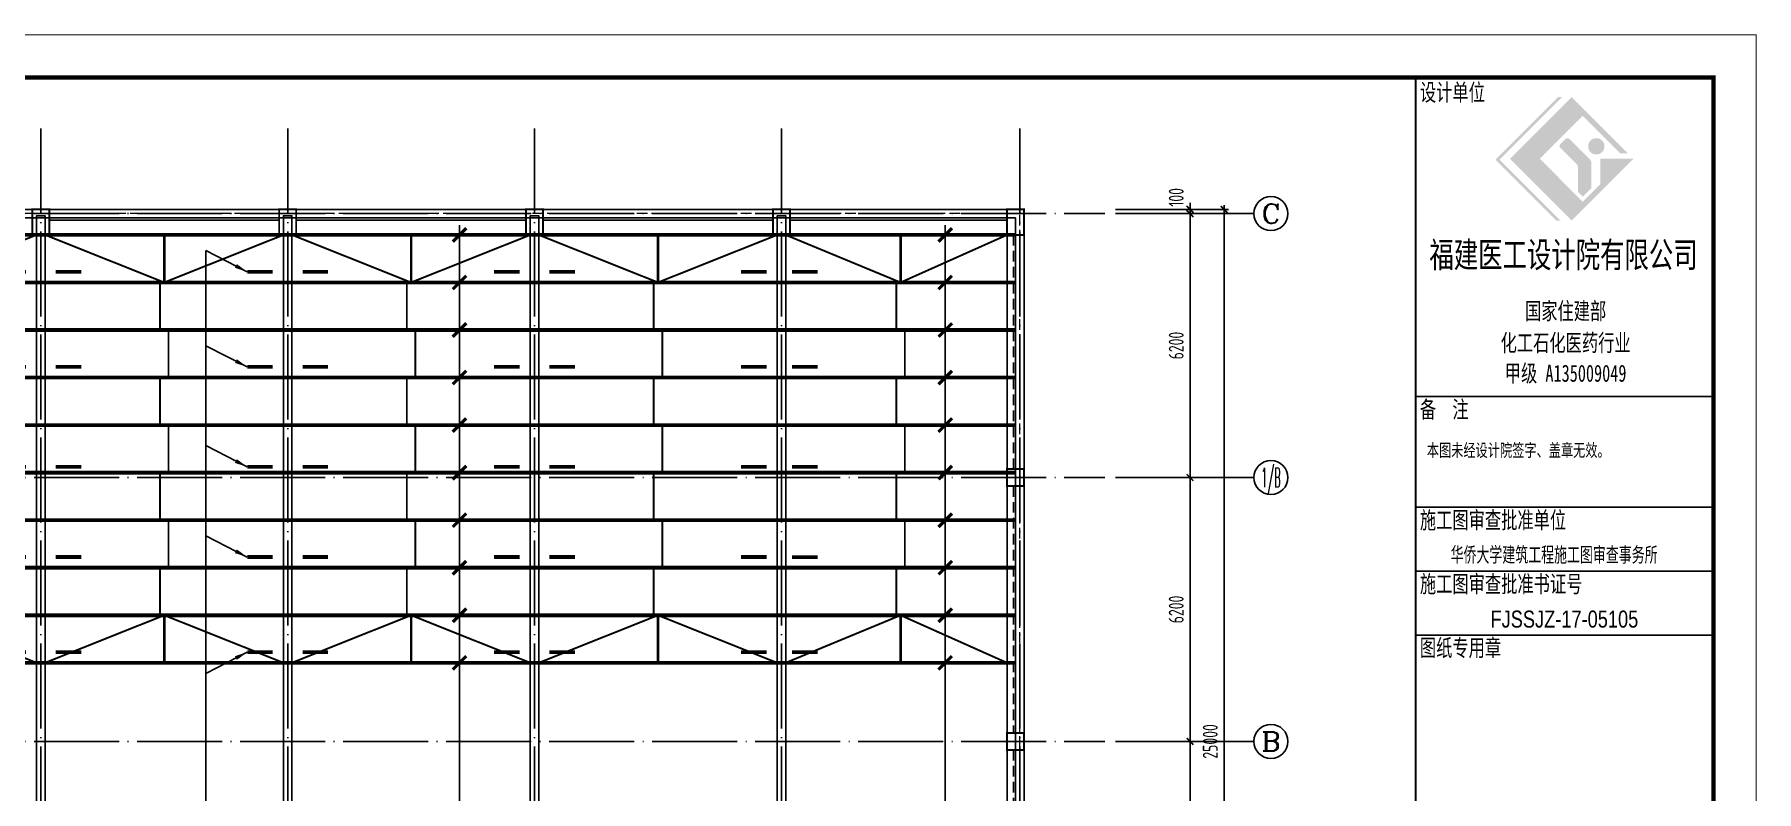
# Model space of a CAD drawing. Extents: x 287065 to 1473467, y 284802 to 344222.
# Drawn here: x 1210097 to 1250557, y 309034 to 326822 of the extents above; entities that cross this region are included whole.
import ezdxf
from ezdxf.enums import TextEntityAlignment as Align

# ---------------------------------------------------------------- set-up
doc = ezdxf.new("R2010")
doc.units = 0
doc.header["$LTSCALE"] = 1000
for name, pattern in [('3', [3.75, 2.5, -1.25]), ('DASH', [0.35, 0.25, -0.1]), ('DOTE', [2.42, 2, -0.2, 0.02, -0.2])]:
    doc.linetypes.add(name, pattern=pattern)
doc.layers.get('0').update_dxf_attribs({"linetype": 'CONTINUOUS'})
doc.layers.get('DEFPOINTS').update_dxf_attribs({"linetype": 'CONTINUOUS'})
for name, color, linetype in [('AXIS', 8, 'DOTE'), ('AXIS_DIM', 3, 'CONTINUOUS'), ('AXIS_TEXT', 3, 'CONTINUOUS'), ('BEAM_CON', 4, 'CONTINUOUS'), ('CG', 51, 'CONTINUOUS'), ('COLU', 7, 'CONTINUOUS'), ('FRAME', 3, 'CONTINUOUS'), ('roof', 30, 'CONTINUOUS'), ('S_BEAMDASH', 134, '3'), ('TEXT', 7, 'CONTINUOUS'), ('THIN', 7, 'CONTINUOUS'), ('TK', 211, 'CONTINUOUS'), ('XLT', 6, 'CONTINUOUS'), ('YC', 2, 'CONTINUOUS'), ('ZLT', 216, 'CONTINUOUS'), ('审图中心证书', 7, 'CONTINUOUS'), ('檩条', 7, 'CONTINUOUS')]:
    doc.layers.add(name, color=color, linetype=linetype)
doc.styles.add('_HZTXT', font='tq__rshz.shx', dxfattribs={"width": 0.8, "bigfont": 'tq__hzdc.shx'})
doc.styles.add('_TCH_AXIS', font='COMPLEX', dxfattribs={"bigfont": 'GBCBIG'})
doc.styles.add('COMPLEX', font='COMPLEX')
doc.styles.add('FRAME', font='simhei.ttf', dxfattribs={"width": 0.7})
doc.styles.add('TSSD_Dimension', font='tssdeng.shx', dxfattribs={"width": 0.7, "bigfont": 'hztxt.shx'})
doc.styles.add('黑体', font='simhei.ttf', dxfattribs={"width": 0.7})
doc.dimstyles.new('TSSD_100_100', dxfattribs={"dimtxt": 350, "dimasz": 150, "dimexe": 100, "dimexo": 250, "dimgap": 150, "dimtad": 1, "dimdec": 0, "dimzin": 0, "dimdsep": 46, "dimtxsty": 'TSSD_Dimension', "dimblk": 'ARCHTICK', "dimcen": 0, "dimdle": 100, "dimclrd": 3, "dimclre": 3, "dimclrt": 7, "dimadec": 0, "dimazin": 0, "dimtfac": 1, "dimtdec": 0, "dimtix": 1, "dimtmove": 2, "dimatfit": 3, "dimfxl": 100, "dimtolj": 1, "dimtzin": 0, "dimarcsym": 0})

# ---------------------------------------------------------------- blocks, each defined once
blk = doc.blocks.new('_ARCHTICK')
at = {"color": 0}
blk.add_lwpolyline([(-0.53, -0.53, 0.25, 0.25, 0), (0.53, 0.53, 0.5, 0.5, 0)], format="xyseb", dxfattribs=at)
blk = doc.blocks.new('*D579')
at = {"layer": 'AXIS_DIM', "color": 3, "lineweight": -2}
for p, q in [((1235497, 310212), (1237347, 310212)), ((1237247, 303512), (1237247, 310312)), ((1235497, 303612), (1237347, 303612))]:
    blk.add_line(p, q, dxfattribs=at)
at = {"layer": 'DEFPOINTS', "color": 0}
for p in [(1235247, 310212), (1237247, 310212), (1235247, 303612)]:
    blk.add_point(p, dxfattribs=at)
at = {"layer": 'AXIS_DIM', "color": 3, "lineweight": -2, "xscale": 150, "yscale": 150, "zscale": 150}
for p, rotation in [((1237247, 310212), 90), ((1237247, 303612), 270)]:
    blk.add_blockref('_ARCHTICK', p, dxfattribs=dict(at, rotation=rotation))
at = {"layer": 'AXIS_DIM', "color": 7, "insert": (1236922, 306912), "char_height": 350, "attachment_point": 5, "rotation": 90, "style": 'TSSD_Dimension'}
blk.add_mtext('\\A1;6600', dxfattribs=at)
blk = doc.blocks.new('*D580')
at = {"layer": 'AXIS_DIM', "color": 3, "lineweight": -2}
for p, q in [((1235497, 316412), (1237347, 316412)), ((1237247, 310112), (1237247, 316512)), ((1235497, 310212), (1237347, 310212))]:
    blk.add_line(p, q, dxfattribs=at)
at = {"layer": 'DEFPOINTS', "color": 0}
for p in [(1235247, 316412), (1237247, 316412), (1235247, 310212)]:
    blk.add_point(p, dxfattribs=at)
at = {"layer": 'AXIS_DIM', "color": 3, "lineweight": -2, "xscale": 150, "yscale": 150, "zscale": 150}
for p, rotation in [((1237247, 316412), 90), ((1237247, 310212), 270)]:
    blk.add_blockref('_ARCHTICK', p, dxfattribs=dict(at, rotation=rotation))
at = {"layer": 'AXIS_DIM', "color": 7, "insert": (1236922, 313312), "char_height": 350, "attachment_point": 5, "rotation": 90, "style": 'TSSD_Dimension'}
blk.add_mtext('\\A1;6200', dxfattribs=at)
blk = doc.blocks.new('*D581')
at = {"layer": 'AXIS_DIM', "color": 3, "lineweight": -2}
for p, q in [((1235497, 322612), (1237347, 322612)), ((1237247, 316312), (1237247, 322712)), ((1235497, 316412), (1237347, 316412))]:
    blk.add_line(p, q, dxfattribs=at)
at = {"layer": 'DEFPOINTS', "color": 0}
for p in [(1235247, 322612), (1237247, 322612), (1235247, 316412)]:
    blk.add_point(p, dxfattribs=at)
at = {"layer": 'AXIS_DIM', "color": 3, "lineweight": -2, "xscale": 150, "yscale": 150, "zscale": 150}
for p, rotation in [((1237247, 322612), 90), ((1237247, 316412), 270)]:
    blk.add_blockref('_ARCHTICK', p, dxfattribs=dict(at, rotation=rotation))
at = {"layer": 'AXIS_DIM', "color": 7, "insert": (1236922, 319512), "char_height": 350, "attachment_point": 5, "rotation": 90, "style": 'TSSD_Dimension'}
blk.add_mtext('\\A1;6200', dxfattribs=at)
blk = doc.blocks.new('*D582')
at = {"layer": 'AXIS_DIM', "color": 3, "lineweight": -2}
for p, q in [((1235497, 322712), (1237347, 322712)), ((1235497, 322612), (1237347, 322612)), ((1237247, 322712), (1237247, 322862)), ((1237247, 322612), (1237247, 322712)), ((1237247, 322612), (1237247, 322462))]:
    blk.add_line(p, q, dxfattribs=at)
at = {"layer": 'DEFPOINTS', "color": 0}
for p in [(1235247, 322712), (1235247, 322612), (1237247, 322712)]:
    blk.add_point(p, dxfattribs=at)
at = {"layer": 'AXIS_DIM', "color": 3, "lineweight": -2, "xscale": 150, "yscale": 150, "zscale": 150}
for p, rotation in [((1237247, 322712), 270), ((1237247, 322612), 90)]:
    blk.add_blockref('_ARCHTICK', p, dxfattribs=dict(at, rotation=rotation))
at = {"layer": 'AXIS_DIM', "color": 7, "insert": (1236922, 322994), "char_height": 350, "attachment_point": 5, "rotation": 90, "style": 'TSSD_Dimension'}
blk.add_mtext('\\A1;100', dxfattribs=at)
blk = doc.blocks.new('*D583')
at = {"layer": 'AXIS_DIM', "color": 3, "lineweight": -2}
for p, q in [((1235497, 322712), (1238147, 322712)), ((1238047, 297612), (1238047, 322812)), ((1235497, 297712), (1238147, 297712))]:
    blk.add_line(p, q, dxfattribs=at)
at = {"layer": 'DEFPOINTS', "color": 0}
for p in [(1235247, 322712), (1238047, 322712), (1235247, 297712)]:
    blk.add_point(p, dxfattribs=at)
at = {"layer": 'AXIS_DIM', "color": 3, "lineweight": -2, "xscale": 150, "yscale": 150, "zscale": 150}
for p, rotation in [((1238047, 322712), 90), ((1238047, 297712), 270)]:
    blk.add_blockref('_ARCHTICK', p, dxfattribs=dict(at, rotation=rotation))
at = {"layer": 'AXIS_DIM', "color": 7, "insert": (1237722, 310212), "char_height": 350, "attachment_point": 5, "rotation": 90, "style": 'TSSD_Dimension'}
blk.add_mtext('\\A1;25000', dxfattribs=at)
blk = doc.blocks.new('_AXISO')
blk.add_circle((0, 0), 0.5)
at = {"layer": 'AXIS_TEXT', "style": 'COMPLEX', "width": 1.041667}
blk.add_attdef('A', text='', height=0.56, dxfattribs=at).set_placement((-0.25, -0.28), (0.25, -0.28), align=Align.FIT)
blk = doc.blocks.new('TK-A2+(891X420)')
at = {"layer": 'FRAME'}
h = blk.add_hatch(color=256, dxfattribs=at)
h.paths.add_polyline_path([(710555, 389693), (711563, 390702), (712445, 389821), (712625, 389821), (711302, 391143), (709852, 389693), (711302, 388243), (712752, 389693), (711976, 389693), (711976, 389097), (711563, 388684)], flags=0)
edge = h.paths.add_edge_path(flags=0)
edge.add_arc((711381, 389505), 69.1, 0, 45, ccw=False)
edge.add_line((711450, 389505), (711450, 388922))
edge.add_line((711450, 388922), (711567, 388805))
edge.add_line((711567, 388805), (711765, 389004))
edge.add_line((711765, 389004), (711765, 389615))
edge.add_arc((711696, 389615), 69.1, 360, 405)
edge.add_line((711745, 389663), (711251, 390157))
edge.add_arc((711203, 390108), 69.1, 45, 135)
edge.add_line((711154, 390157), (711039, 390042))
edge.add_arc((711088, 389993), 69.1, 135, 225)
edge.add_line((711039, 389945), (711430, 389554))
edge = h.paths.add_edge_path(flags=0)
edge.add_arc((711882, 389986), 192, 0, 180)
edge.add_arc((711882, 389986), 192, 180, 360)
h.paths.add_polyline_path([(710943, 388243), (711041, 388243), (709609, 389675), (711078, 391143), (710981, 391143), (709512, 389675)], flags=0)
for p, q in [((714637, 384105), (707637, 384105)), ((714637, 381505), (707637, 381505)), ((714637, 380005), (707637, 380005)), ((714637, 378505), (707637, 378505))]:
    blk.add_line(p, q, dxfattribs=at)
for points in [[(626537, 392605, 20, 20, 0), (626537, 350605, 20, 20, 0), (715637, 350605, 20, 20, 0), (715637, 392605, 20, 20, 0)], [(629037, 391605, 100, 100, 0), (629037, 351605, 100, 100, 0), (714637, 351605, 100, 100, 0), (714637, 391605, 100, 100, 0)]]:
    blk.add_lwpolyline(points, format="xyseb", close=True, dxfattribs=at)
blk.add_lwpolyline([(707637, 391605, 50, 50, 0), (707637, 351605, 50, 50, 0)], format="xyseb", dxfattribs=at)
for s, insert, char_height, width, attachment_point, style in [('设计单位', (707737, 391455), 400, 2368.14, 1, 'FRAME'), ('福建医工设计院有限公司', (711112, 387406), 600, 9859.32, 5, 'FRAME'), ('国家住建部', (711161, 386096), 400, 2944.75, 5, 'FRAME'), ('化工石化医药行业', (711161, 385347), 400, 4781.36, 5, 'FRAME'), ('甲级 A135009049', (711161, 384633), 400, 4439.66, 5, 'FRAME'), ('备  注', (707737, 384005), 400, 1758.31, 1, 'FRAME'), ('本图未经设计院签字、盖章无效。', (707900, 382662), 300, 6524.24, 7, '黑体'), ('施工图审查批准单位', (707737, 381405), 400, 5412.54, 1, 'FRAME'), ('施工图审查批准书证号', (707737, 379905), 400, 6008.14, 1, 'FRAME'), ('图纸专用章', (707737, 378405), 400, 2928.14, 1, 'FRAME')]:
    blk.add_mtext(s, dxfattribs=dict(at, insert=insert, char_height=char_height, width=width, attachment_point=attachment_point, style=style))
at = {"layer": '审图中心证书', "style": '_HZTXT', "width": 0.8}
for s, p in [('华侨大学建筑工程施工图审查事务所', (708458, 380179)), ('FJSSJZ-17-05105', (709396, 378679))]:
    blk.add_text(s, height=400, dxfattribs=at).set_placement(p)
blk = doc.blocks.new('B1')
at = {"layer": 'CG', "const_width": 60}
for points in [[(1120837, 292112), (1120837, 290995)], [(1120837, 283176), (1120837, 282059)], [(1120837, 277248), (1120837, 278365)], [(1120837, 268312), (1120837, 269429)]]:
    blk.add_lwpolyline(points, dxfattribs=at)
at = {"layer": 'XLT', "const_width": 45}
for points in [[(1118037, 292112), (1120837, 290995), (1123637, 292112)], [(1118037, 282059), (1120837, 283176), (1123637, 282059)], [(1118037, 278365), (1120837, 277248), (1123637, 278365)], [(1118037, 268312), (1120837, 269429), (1123637, 268312)]]:
    blk.add_lwpolyline(points, dxfattribs=at)
at = {"layer": 'YC', "const_width": 90}
for points in [[(1118287, 291245), (1118887, 291245)], [(1123387, 291245), (1122787, 291245)], [(1118287, 289011), (1118887, 289011)], [(1123387, 289011), (1122787, 289011)], [(1118287, 286662), (1118887, 286662)], [(1123387, 286662), (1122787, 286662)], [(1118287, 284543), (1118887, 284543)], [(1123387, 284543), (1122787, 284543)], [(1118287, 282309), (1118887, 282309)], [(1123387, 282309), (1122787, 282309)], [(1118287, 278115), (1118887, 278115)], [(1123387, 278115), (1122787, 278115)], [(1118287, 275881), (1118887, 275881)], [(1123387, 275881), (1122787, 275881)], [(1118287, 273762), (1118887, 273762)], [(1123387, 273762), (1122787, 273762)], [(1118287, 271413), (1118887, 271413)], [(1123387, 271413), (1122787, 271413)], [(1118287, 269179), (1118887, 269179)], [(1123387, 269179), (1122787, 269179)]]:
    blk.add_lwpolyline(points, dxfattribs=at)
at = {"layer": 'ZLT', "const_width": 45}
for points in [[(1120737, 290995), (1120737, 289878)], [(1120937, 289878), (1120937, 288761)], [(1120737, 288761), (1120737, 287644)], [(1120937, 287644), (1120937, 286527)], [(1120737, 286527), (1120737, 285410)], [(1120937, 285410), (1120937, 284293)], [(1120737, 284293), (1120737, 283176)], [(1120737, 276131), (1120737, 277248)], [(1120937, 275014), (1120937, 276131)], [(1120737, 273897), (1120737, 275014)], [(1120937, 272780), (1120937, 273897)], [(1120737, 271663), (1120737, 272780)], [(1120937, 270546), (1120937, 271663)], [(1120737, 269429), (1120737, 270546)]]:
    blk.add_lwpolyline(points, dxfattribs=at)

msp = doc.modelspace()

# ---------------------------------------------------------------- linework, layer by layer
at = {"layer": 'AXIS'}
for p, q in [((1210246.971, 324611.708), (1210246.971, 295811.708)), ((1216046.971, 324611.708), (1216046.971, 295811.708)), ((1221846.971, 324611.708), (1221846.971, 295811.708)), ((1227646.971, 324611.708), (1227646.971, 295811.708)), ((1233246.971, 324611.708), (1233246.971, 295811.708)), ((1168946.971, 322611.708), (1235246.971, 322611.708)), ((1168946.971, 316411.708), (1235246.971, 316411.708)), ((1168946.971, 310211.708), (1235246.971, 310211.708))]:
    msp.add_line(p, q, dxfattribs=at)
at = {"layer": 'AXIS_TEXT'}
for p, q in [((1235496.971, 322611.708), (1238746.971, 322611.708)), ((1235496.971, 316411.708), (1238746.971, 316411.708)), ((1235496.971, 310211.708), (1238746.971, 310211.708))]:
    msp.add_line(p, q, dxfattribs=at)
at = {"layer": 'BEAM_CON', "color": 8}
for p, q in [((1210446.971, 322711.708), (1215846.971, 322711.708)), ((1216246.971, 322711.708), (1221646.971, 322711.708)), ((1222046.971, 322711.708), (1227446.971, 322711.708)), ((1227846.971, 322711.708), (1232946.971, 322711.708)), ((1210446.971, 322461.708), (1215846.971, 322461.708)), ((1216246.971, 322461.708), (1221646.971, 322461.708)), ((1222046.971, 322461.708), (1227446.971, 322461.708)), ((1227846.971, 322461.708), (1232946.971, 322461.708)), ((1233346.971, 322111.708), (1233346.971, 316611.708)), ((1233346.971, 316211.708), (1233346.971, 310411.708)), ((1233346.971, 310011.708), (1233346.971, 303811.708))]:
    msp.add_line(p, q, dxfattribs=at)
at = {"layer": 'BEAM_CON'}
for points in [[(1210146.971, 297861.708), (1210346.971, 297861.708), (1210346.971, 322561.708), (1210146.971, 322561.708)], [(1215946.971, 297861.708), (1216146.971, 297861.708), (1216146.971, 322561.708), (1215946.971, 322561.708)], [(1221746.971, 297861.708), (1221946.971, 297861.708), (1221946.971, 322561.708), (1221746.971, 322561.708)], [(1227546.971, 297861.708), (1227746.971, 297861.708), (1227746.971, 322561.708), (1227546.971, 322561.708)]]:
    msp.add_lwpolyline(points, close=True, dxfattribs=at)
at = {"layer": 'CG', "const_width": 60}
for points in [[(1230446.971, 322111.708), (1230446.971, 320994.708)], [(1230446.971, 313175.708), (1230446.971, 312058.708)]]:
    msp.add_lwpolyline(points, dxfattribs=at)
at = {"layer": 'COLU', "color": 8, "ltscale": 0.01, "const_width": 45}
for points in [[(1210446.971, 322711.708), (1210446.971, 322111.708), (1210046.971, 322111.708), (1210046.971, 322711.708)], [(1216246.971, 322711.708), (1216246.971, 322111.708), (1215846.971, 322111.708), (1215846.971, 322711.708)], [(1222046.971, 322711.708), (1222046.971, 322111.708), (1221646.971, 322111.708), (1221646.971, 322711.708)], [(1227846.971, 322711.708), (1227846.971, 322111.708), (1227446.971, 322111.708), (1227446.971, 322711.708)], [(1233346.971, 322711.708), (1233346.971, 322111.708), (1232946.971, 322111.708), (1232946.971, 322711.708)], [(1233346.971, 316211.708), (1233346.971, 316611.708), (1232946.971, 316611.708), (1232946.971, 316211.708)], [(1233346.971, 310011.708), (1233346.971, 310411.708), (1232946.971, 310411.708), (1232946.971, 310011.708)]]:
    msp.add_lwpolyline(points, close=True, dxfattribs=at)
at = {"layer": 'roof', "color": 8}
msp.add_line((1232946.971, 322461.708), (1232946.971, 298311.708), dxfattribs=at)
for points in [[(1170846.971, 297711.708), (1233346.971, 297711.708), (1233346.971, 322711.708), (1170846.971, 322711.708)], [(1171046.971, 297931.708), (1233146.971, 297931.708), (1233146.971, 322511.708), (1171046.971, 322511.708)]]:
    msp.add_lwpolyline(points, close=True, dxfattribs=at)
at = {"layer": 'roof', "color": 8, "linetype": 'DASH', "lineweight": 13}
msp.add_lwpolyline([(1176546.971, 311811.709), (1176546.971, 322611.708), (1170946.971, 322611.708), (1170946.971, 297831.708), (1233246.971, 297831.708), (1233246.971, 322611.708), (1176646.971, 322611.708), (1176646.971, 311811.709)], dxfattribs=at)
at = {"layer": 'S_BEAMDASH', "color": 8, "ltscale": 0.1}
for p, q in [((1233096.971, 322111.708), (1233096.971, 316611.708)), ((1233096.971, 316211.708), (1233096.971, 310411.708)), ((1233096.971, 310011.708), (1233096.971, 303811.708))]:
    msp.add_line(p, q, dxfattribs=at)
at = {"layer": 'TEXT'}
for p, q in [((1220083.306, 296184.923), (1220083.306, 322338.044)), ((1231496.045, 296184.923), (1231496.045, 322338.044)), ((1214126.553, 296184.923), (1214126.553, 321743.732))]:
    msp.add_line(p, q, dxfattribs=at)
at = {"layer": 'XLT', "const_width": 45}
for points in [[(1227746.971, 322111.708), (1230446.971, 320994.708), (1232946.971, 322111.708)], [(1227746.971, 312058.708), (1230446.971, 313175.708), (1232946.971, 312058.708)]]:
    msp.add_lwpolyline(points, dxfattribs=at)
at = {"layer": 'YC', "const_width": 90}
for points in [[(1227896.971, 321244.708), (1228496.971, 321244.708)], [(1227896.971, 319010.708), (1228496.971, 319010.708)], [(1227896.971, 316661.708), (1228496.971, 316661.708)], [(1227896.971, 314542.708), (1228496.971, 314542.708)], [(1227896.971, 312308.708), (1228496.971, 312308.708)]]:
    msp.add_lwpolyline(points, dxfattribs=at)
at = {"layer": 'ZLT', "const_width": 45}
for points in [[(1230346.971, 320994.708), (1230346.971, 319877.708)], [(1230546.971, 319877.708), (1230546.971, 318760.708)], [(1230346.971, 318760.708), (1230346.971, 317643.708)], [(1230546.971, 317643.708), (1230546.971, 316526.708)], [(1230346.971, 316526.708), (1230346.971, 315409.708)], [(1230546.971, 315409.708), (1230546.971, 314292.708)], [(1230346.971, 314292.708), (1230346.971, 313175.708)]]:
    msp.add_lwpolyline(points, dxfattribs=at)
at = {"layer": '檩条', "const_width": 90}
for points in [[(1176746.971, 322111.708), (1233146.971, 322111.708)], [(1176746.971, 320994.708), (1233146.971, 320994.708)], [(1176746.971, 319877.708), (1233146.971, 319877.708)], [(1176746.971, 318760.708), (1233146.971, 318760.708)], [(1176746.971, 317643.708), (1233146.971, 317643.708)], [(1176746.971, 316526.708), (1233146.971, 316526.708)], [(1176746.971, 315409.708), (1233146.971, 315409.708)], [(1176746.971, 314292.708), (1233146.971, 314292.708)], [(1176746.971, 313175.708), (1233146.971, 313175.708)], [(1176746.971, 312058.708), (1233146.971, 312058.708)]]:
    msp.add_lwpolyline(points, dxfattribs=at)

# ---------------------------------------------------------------- block references
at = {"layer": 'AXIS_TEXT'}
ref = msp.add_blockref('_AXISO', (1239146.971, 322611.708), dxfattribs=dict(at, xscale=-800, yscale=800, zscale=800))
ref.add_attrib('A', 'C', dxfattribs={"height": 452.548, "style": '_TCH_AXIS', "width": 1.4}).set_placement((1238920.697, 322385.434), (1239373.245, 322385.434), align=Align.FIT)
ref = msp.add_blockref('_AXISO', (1239146.971, 316411.708), dxfattribs=dict(at, xscale=-800, yscale=800, zscale=800))
ref.add_attrib('A', '1/B', dxfattribs={"height": 452.5483, "style": '_TCH_AXIS', "width": 0.388889}).set_placement((1238920.697, 316185.434), (1239373.245, 316185.434), align=Align.FIT)
ref = msp.add_blockref('_AXISO', (1239146.971, 310211.708), dxfattribs=dict(at, xscale=-800, yscale=800, zscale=800))
ref.add_attrib('A', 'B', dxfattribs={"height": 452.548, "style": '_TCH_AXIS', "width": 1.235294}).set_placement((1238920.697, 309985.434), (1239373.245, 309985.434), align=Align.FIT)
at = {"layer": 'TEXT', "xscale": 300, "yscale": 300, "zscale": 300}
for p in [(1220083.306, 322111.708), (1231496.045, 322111.708), (1220083.306, 320994.708), (1231496.045, 320994.708), (1220083.306, 319877.708), (1231496.045, 319877.708), (1220083.306, 318760.708), (1231496.045, 318760.708), (1220083.306, 317643.708), (1231496.045, 317643.708), (1220083.306, 316526.708), (1231496.045, 316526.708), (1220083.306, 315409.708), (1231496.045, 315409.708), (1220083.306, 314292.708), (1231496.045, 314292.708), (1220083.306, 313175.708), (1231496.045, 313175.708), (1220083.306, 312058.708), (1231496.045, 312058.708)]:
    msp.add_blockref('_ARCHTICK', p, dxfattribs=at)
at = {"layer": 'TK'}
msp.add_blockref('TK-A2+(891X420)', (534910, -65793.134), dxfattribs=at)
at = {"layer": 'ZLT'}
for p in [(86510, 30000), (92310, 30000), (98110, 30000), (103910, 30000)]:
    msp.add_blockref('B1', p, dxfattribs=at)

# ---------------------------------------------------------------- dimensions: what is measured, and where the dimension line sits
at = {"layer": 'AXIS_DIM'}
dim = msp.add_linear_dim(base=(1237246.971, 322711.708), p1=(1235246.971, 322611.708), p2=(1235246.971, 322711.708), angle=90, dimstyle='TSSD_100_100', dxfattribs=at)
dim.commit()
dim.dimension.update_dxf_attribs({"geometry": '*D582', "text_midpoint": (1236921.971, 322993.952), "dimtype": 129})
for p1, p2, distance, picture, middle in [((1235246.971, 297711.708), (1235246.971, 322711.708), -2800, '*D583', (1237721.971, 310211.708)), ((1235246.971, 316411.708), (1235246.971, 322611.708), -2000, '*D581', (1236921.971, 319511.708)), ((1235246.971, 310211.708), (1235246.971, 316411.708), -2000, '*D580', (1236921.971, 313311.708)), ((1235246.971, 303611.708), (1235246.971, 310211.708), -2000, '*D579', (1236921.971, 306911.708))]:
    dim = msp.add_aligned_dim(p1=p1, p2=p2, distance=distance, dimstyle='TSSD_100_100', dxfattribs=at)
    dim.commit()
    dim.dimension.update_dxf_attribs({"geometry": picture, "text_midpoint": middle})

# ---------------------------------------------------------------- leaders
at = {"layer": 'THIN'}
for points in [[(1215096.971, 321244.708), (1214126.553, 321743.732)], [(1215096.971, 319010.708), (1214126.553, 319509.732)], [(1215096.971, 316661.708), (1214126.553, 317160.732)], [(1215096.971, 314542.708), (1214126.553, 315041.732)], [(1215096.971, 312308.708), (1214126.553, 311809.684)]]:
    msp.add_leader(points, dimstyle='TSSD_100_100', override={"dimasz": 300}, dxfattribs=at)

doc.saveas('drawing.dxf')
